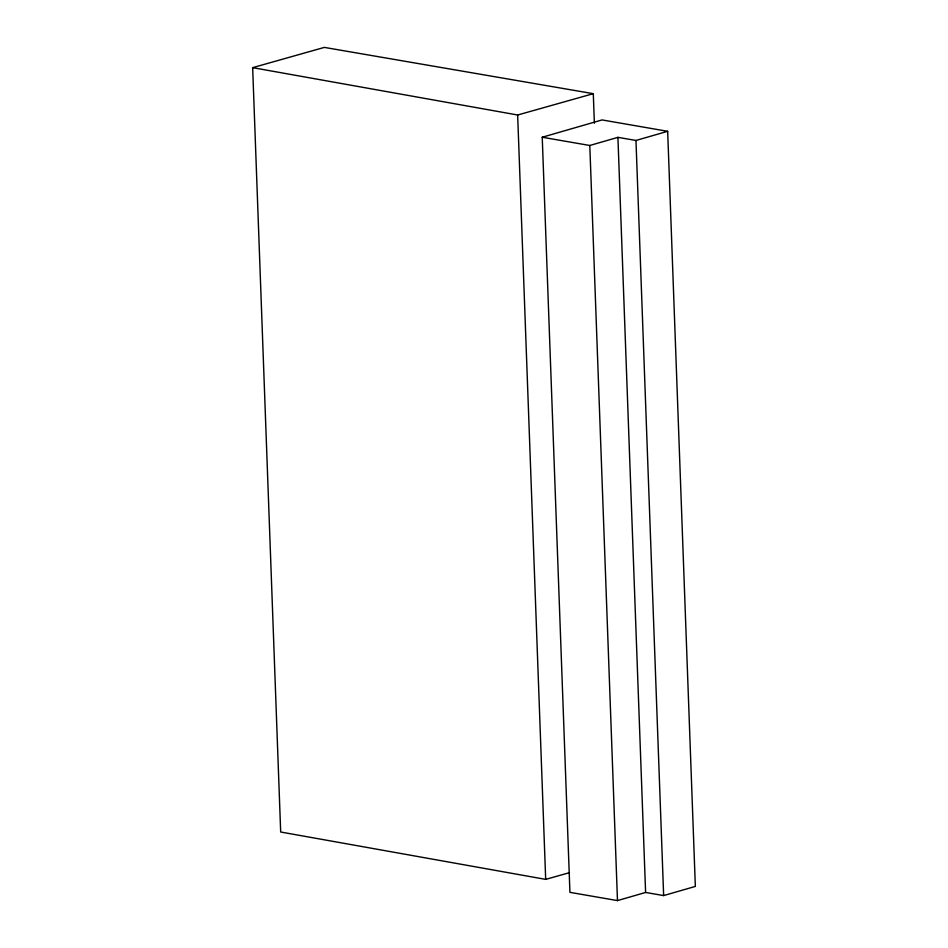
<?xml version="1.0" encoding="UTF-8"?>
<svg xmlns="http://www.w3.org/2000/svg" width="948" height="948" viewBox="0 0 948 948"><rect width="100%" height="100%" fill="white"/><g stroke="black" fill="none" stroke-linecap="round" stroke-linejoin="round"><path stroke-width="1.42" d="M542.232 137.235L602.063 119.934L667.665 131.31L695.346 886.427L663.647 895.576L645.6 892.459L617.48 900.6L569.926 892.352L542.232 137.235L589.798 145.482L617.918 137.342L635.966 140.458L667.665 131.31M569.487 872.658L545.681 879.377L280.679 832.012L252.654 67.652L324.358 47.4L593.294 93.674L594.372 123.24M252.654 67.652L517.655 115.004L593.294 93.674M635.966 140.458L663.647 895.576M617.918 137.342L645.6 892.459M589.798 145.482L617.48 900.6M517.655 115.004L545.681 879.377"/></g></svg>
